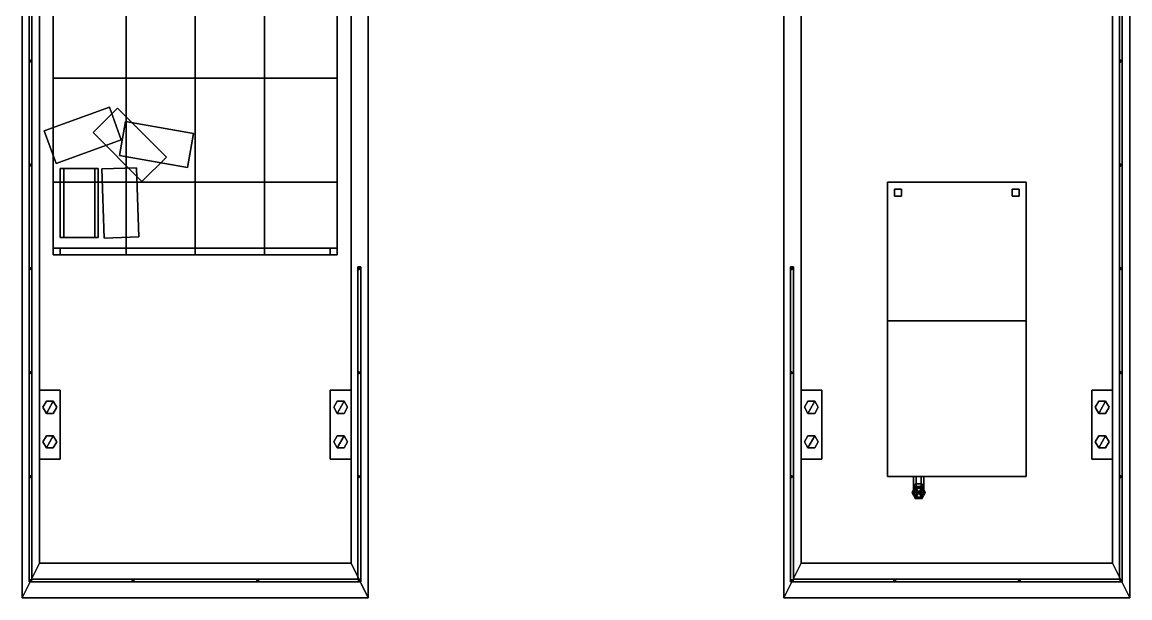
# Model space of a CAD drawing. Header units: millimetres. Extents: x -8 to 8, y -10 to 20.5.
# Drawn here: x -8 to 8, y -10 to -1.69 of the extents above; entities that cross this region are included whole.
import ezdxf

# ---------------------------------------------------------------- set-up
doc = ezdxf.new("R2010")
doc.units = ezdxf.units.MM
doc.layers.add('barge2', color=7, linetype='Continuous')

msp = doc.modelspace()

# ---------------------------------------------------------------- linework, layer by layer
for points in [[(3, 9.75), (3, -10), (3, -10, 1), (3, 10, 1)], [(3, 10, 1), (3, -10, 1), (8, -10, 1), (8, 10, 1)], [(8, -10, 1), (8, -10), (8, 9.75), (8, 10, 1)], [(7.85, 9.73, 2), (7.85, -9.73, 2), (7.89, -9.77, 2), (7.89, 9.77, 2)], [(7.89, 9.77, 2), (7.89, -9.77, 2), (7.85, -9.73, 2), (7.85, 9.73, 2)], [(3.25, 9, -1), (3.25, -9.5, -1), (3, -10), (3, 9.75)], [(8, -10), (7.75, -9.5, -1), (7.75, 9, -1), (8, 9.75)], [(7.75, 9, -1), (7.75, -9.5, -1), (3.25, -9.5, -1), (3.25, 9, -1)], [(7.86, -2.233, 1), (7.86, -2.267, 1), (7.86, -2.267, 2), (7.86, -2.233, 2)], [(7.89, -2.25, 1), (7.86, -2.233, 1), (7.86, -2.233, 2), (7.89, -2.25, 2)], [(7.86, -2.267, 1), (7.89, -2.25, 1), (7.89, -2.25, 2), (7.86, -2.267, 2)], [(7.89, -3.75, 1), (7.86, -3.733, 1), (7.86, -3.733, 2), (7.89, -3.75, 2)], [(7.86, -3.733, 1), (7.86, -3.767, 1), (7.86, -3.767, 2), (7.86, -3.733, 2)], [(7.86, -3.767, 1), (7.89, -3.75, 1), (7.89, -3.75, 2), (7.86, -3.767, 2)], [(4.5, -4, 3.25), (4.5, -6, 3.25), (6.5, -6, 3.25), (6.5, -4, 3.25)], [(6.5, -4, 3.25), (6.5, -6, 3.25), (4.5, -6, 3.25), (4.5, -4, 3.25)], [(4.6, -4.1, 1), (4.6, -4.2, 1), (4.6, -4.2, 3.25), (4.6, -4.1, 3.25)], [(4.7, -4.1, 3.25), (4.7, -4.1, 1), (4.6, -4.1, 1), (4.6, -4.1, 3.25)], [(4.7, -4.2, 3.25), (4.7, -4.2, 1), (4.7, -4.1, 1), (4.7, -4.1, 3.25)], [(6.4, -4.1, 3.25), (6.4, -4.1, 1), (6.3, -4.1, 1), (6.3, -4.1, 3.25)], [(6.3, -4.1, 1), (6.3, -4.2, 1), (6.3, -4.2, 3.25), (6.3, -4.1, 3.25)], [(6.4, -4.2, 3.25), (6.4, -4.2, 1), (6.4, -4.1, 1), (6.4, -4.1, 3.25)], [(4.6, -4.2, 3.25), (4.6, -4.2, 1), (4.7, -4.2, 1), (4.7, -4.2, 3.25)], [(6.3, -4.2, 3.25), (6.3, -4.2, 1), (6.4, -4.2, 1), (6.4, -4.2, 3.25)], [(3.1, -5.22, 2), (3.1, -9.77, 2), (3.14, -9.73, 2), (3.14, -5.22, 2)], [(3.14, -5.22, 2), (3.14, -9.73, 2), (3.1, -9.77, 2), (3.1, -5.22, 2)], [(3.14, -5.25, 1), (3.11, -5.233, 1), (3.11, -5.233, 2), (3.14, -5.25, 2)], [(3.11, -5.233, 1), (3.11, -5.267, 1), (3.11, -5.267, 2), (3.11, -5.233, 2)], [(3.11, -5.267, 1), (3.14, -5.25, 1), (3.14, -5.25, 2), (3.11, -5.267, 2)], [(7.86, -5.233, 1), (7.86, -5.267, 1), (7.86, -5.267, 2), (7.86, -5.233, 2)], [(7.89, -5.25, 1), (7.86, -5.233, 1), (7.86, -5.233, 2), (7.89, -5.25, 2)], [(7.86, -5.267, 1), (7.89, -5.25, 1), (7.89, -5.25, 2), (7.86, -5.267, 2)], [(4.5, -6, 1), (4.5, -8.25, 1), (4.5, -8.25, 3), (4.5, -6, 3.25)], [(4.5, -6, 3.25), (4.5, -8.25, 3), (6.5, -8.25, 3), (6.5, -6, 3.25)], [(6.5, -6, 3.25), (6.5, -6, 1), (4.5, -6, 1), (4.5, -6, 3.25)], [(6.5, -8.25, 3), (6.5, -8.25, 1), (6.5, -6, 1), (6.5, -6, 3.25)], [(3.11, -6.733, 1), (3.11, -6.767, 1), (3.11, -6.767, 2), (3.11, -6.733, 2)], [(3.14, -6.75, 1), (3.11, -6.733, 1), (3.11, -6.733, 2), (3.14, -6.75, 2)], [(3.11, -6.767, 1), (3.14, -6.75, 1), (3.14, -6.75, 2), (3.11, -6.767, 2)], [(7.89, -6.75, 1), (7.86, -6.733, 1), (7.86, -6.733, 2), (7.89, -6.75, 2)], [(7.86, -6.733, 1), (7.86, -6.767, 1), (7.86, -6.767, 2), (7.86, -6.733, 2)], [(7.86, -6.767, 1), (7.89, -6.75, 1), (7.89, -6.75, 2), (7.86, -6.767, 2)], [(3.55, -7, 1.1), (3.55, -7, 1), (3.25, -7, 1), (3.25, -7, 1.1)], [(3.25, -7, 1), (3.25, -8, 1), (3.25, -8, 1.1), (3.25, -7, 1.1)], [(3.25, -7, 1.1), (3.25, -8, 1.1), (3.55, -8, 1.1), (3.55, -7, 1.1)], [(3.55, -8, 1.1), (3.55, -8, 1), (3.55, -7, 1), (3.55, -7, 1.1)], [(7.45, -7, 1), (7.45, -8, 1), (7.45, -8, 1.1), (7.45, -7, 1.1)], [(7.75, -7, 1.1), (7.75, -7, 1), (7.45, -7, 1), (7.45, -7, 1.1)], [(7.45, -7, 1.1), (7.45, -8, 1.1), (7.75, -8, 1.1), (7.75, -7, 1.1)], [(7.75, -8, 1.1), (7.75, -8, 1), (7.75, -7, 1), (7.75, -7, 1.1)], [(3.35, -7.163, 1.1), (3.3, -7.25, 1.1), (3.3, -7.25, 1.4), (3.35, -7.163, 1.4)], [(3.35, -7.163, 1.4), (3.3, -7.25, 1.4), (3.35, -7.337, 1.4), (3.45, -7.163, 1.4)], [(3.45, -7.163, 1.1), (3.35, -7.163, 1.1), (3.35, -7.163, 1.4), (3.45, -7.163, 1.4)], [(3.45, -7.163, 1.4), (3.35, -7.337, 1.4), (3.45, -7.337, 1.4), (3.5, -7.25, 1.4)], [(3.5, -7.25, 1.1), (3.45, -7.163, 1.1), (3.45, -7.163, 1.4), (3.5, -7.25, 1.4)], [(7.55, -7.163, 1.1), (7.5, -7.25, 1.1), (7.5, -7.25, 1.4), (7.55, -7.163, 1.4)], [(7.55, -7.163, 1.4), (7.5, -7.25, 1.4), (7.55, -7.337, 1.4), (7.65, -7.163, 1.4)], [(7.65, -7.163, 1.1), (7.55, -7.163, 1.1), (7.55, -7.163, 1.4), (7.65, -7.163, 1.4)], [(7.65, -7.163, 1.4), (7.55, -7.337, 1.4), (7.65, -7.337, 1.4), (7.7, -7.25, 1.4)], [(7.7, -7.25, 1.1), (7.65, -7.163, 1.1), (7.65, -7.163, 1.4), (7.7, -7.25, 1.4)], [(3.3, -7.25, 1.1), (3.35, -7.337, 1.1), (3.35, -7.337, 1.4), (3.3, -7.25, 1.4)], [(3.35, -7.337, 1.1), (3.45, -7.337, 1.1), (3.45, -7.337, 1.4), (3.35, -7.337, 1.4)], [(3.45, -7.337, 1.1), (3.5, -7.25, 1.1), (3.5, -7.25, 1.4), (3.45, -7.337, 1.4)], [(7.5, -7.25, 1.1), (7.55, -7.337, 1.1), (7.55, -7.337, 1.4), (7.5, -7.25, 1.4)], [(7.55, -7.337, 1.1), (7.65, -7.337, 1.1), (7.65, -7.337, 1.4), (7.55, -7.337, 1.4)], [(7.65, -7.337, 1.1), (7.7, -7.25, 1.1), (7.7, -7.25, 1.4), (7.65, -7.337, 1.4)], [(3.35, -7.663, 1.1), (3.3, -7.75, 1.1), (3.3, -7.75, 1.4), (3.35, -7.663, 1.4)], [(3.35, -7.663, 1.4), (3.3, -7.75, 1.4), (3.35, -7.837, 1.4), (3.45, -7.663, 1.4)], [(3.45, -7.663, 1.1), (3.35, -7.663, 1.1), (3.35, -7.663, 1.4), (3.45, -7.663, 1.4)], [(3.45, -7.663, 1.4), (3.35, -7.837, 1.4), (3.45, -7.837, 1.4), (3.5, -7.75, 1.4)], [(3.5, -7.75, 1.1), (3.45, -7.663, 1.1), (3.45, -7.663, 1.4), (3.5, -7.75, 1.4)], [(7.55, -7.663, 1.1), (7.5, -7.75, 1.1), (7.5, -7.75, 1.4), (7.55, -7.663, 1.4)], [(7.55, -7.663, 1.4), (7.5, -7.75, 1.4), (7.55, -7.837, 1.4), (7.65, -7.663, 1.4)], [(7.65, -7.663, 1.1), (7.55, -7.663, 1.1), (7.55, -7.663, 1.4), (7.65, -7.663, 1.4)], [(7.65, -7.663, 1.4), (7.55, -7.837, 1.4), (7.65, -7.837, 1.4), (7.7, -7.75, 1.4)], [(7.7, -7.75, 1.1), (7.65, -7.663, 1.1), (7.65, -7.663, 1.4), (7.7, -7.75, 1.4)], [(3.3, -7.75, 1.1), (3.35, -7.837, 1.1), (3.35, -7.837, 1.4), (3.3, -7.75, 1.4)], [(3.35, -7.837, 1.1), (3.45, -7.837, 1.1), (3.45, -7.837, 1.4), (3.35, -7.837, 1.4)], [(3.45, -7.837, 1.1), (3.5, -7.75, 1.1), (3.5, -7.75, 1.4), (3.45, -7.837, 1.4)], [(7.5, -7.75, 1.1), (7.55, -7.837, 1.1), (7.55, -7.837, 1.4), (7.5, -7.75, 1.4)], [(7.55, -7.837, 1.1), (7.65, -7.837, 1.1), (7.65, -7.837, 1.4), (7.55, -7.837, 1.4)], [(7.65, -7.837, 1.1), (7.7, -7.75, 1.1), (7.7, -7.75, 1.4), (7.65, -7.837, 1.4)], [(3.25, -8, 1.1), (3.25, -8, 1), (3.55, -8, 1), (3.55, -8, 1.1)], [(7.45, -8, 1.1), (7.45, -8, 1), (7.75, -8, 1), (7.75, -8, 1.1)], [(3.11, -8.233, 1), (3.11, -8.267, 1), (3.11, -8.267, 2), (3.11, -8.233, 2)], [(3.14, -8.25, 1), (3.11, -8.233, 1), (3.11, -8.233, 2), (3.14, -8.25, 2)], [(3.11, -8.267, 1), (3.14, -8.25, 1), (3.14, -8.25, 2), (3.11, -8.267, 2)], [(4.5, -8.25, 3), (4.5, -8.25, 1), (6.5, -8.25, 1), (6.5, -8.25, 3)], [(4.913, -8.407, 2.765), (4.875, -8.38, 2.83), (4.875, -8.25, 2.83), (4.913, -8.25, 2.765)], [(4.875, -8.38, 2.83), (4.913, -8.353, 2.895), (4.913, -8.25, 2.895), (4.875, -8.25, 2.83)], [(4.987, -8.407, 2.765), (4.913, -8.407, 2.765), (4.913, -8.25, 2.765), (4.987, -8.25, 2.765)], [(4.913, -8.353, 2.895), (4.987, -8.353, 2.895), (4.987, -8.25, 2.895), (4.913, -8.25, 2.895)], [(5.025, -8.38, 2.83), (4.987, -8.407, 2.765), (4.987, -8.25, 2.765), (5.025, -8.25, 2.83)], [(4.987, -8.353, 2.895), (5.025, -8.38, 2.83), (5.025, -8.25, 2.83), (4.987, -8.25, 2.895)], [(7.89, -8.25, 1), (7.86, -8.233, 1), (7.86, -8.233, 2), (7.89, -8.25, 2)], [(7.86, -8.233, 1), (7.86, -8.267, 1), (7.86, -8.267, 2), (7.86, -8.233, 2)], [(7.86, -8.267, 1), (7.89, -8.25, 1), (7.89, -8.25, 2), (7.86, -8.267, 2)], [(4.9, -8.393, 3.57), (4.85, -8.48, 3.57), (4.95, -8.48, 3.72)], [(4.85, -8.48, 3.57), (4.9, -8.567, 3.57), (4.95, -8.48, 3.72)], [(4.875, -8.48, 2.93), (4.913, -8.415, 2.957), (4.913, -8.353, 2.895), (4.875, -8.38, 2.83)], [(4.913, -8.545, 2.903), (4.875, -8.48, 2.93), (4.875, -8.38, 2.83), (4.913, -8.407, 2.765)], [(4.913, -8.415, 2.957), (4.875, -8.48, 2.93), (4.875, -8.48, 3.52), (4.913, -8.415, 3.52)], [(4.875, -8.48, 2.93), (4.913, -8.545, 2.903), (4.913, -8.545, 3.52), (4.875, -8.48, 3.52)], [(5, -8.393, 3.57), (4.9, -8.393, 3.57), (4.95, -8.48, 3.72)], [(4.9, -8.567, 3.57), (5, -8.567, 3.57), (4.95, -8.48, 3.72)], [(4.913, -8.415, 2.957), (4.987, -8.415, 2.957), (4.987, -8.353, 2.895), (4.913, -8.353, 2.895)], [(4.987, -8.545, 2.903), (4.913, -8.545, 2.903), (4.913, -8.407, 2.765), (4.987, -8.407, 2.765)], [(4.987, -8.415, 2.957), (4.913, -8.415, 2.957), (4.913, -8.415, 3.52), (4.987, -8.415, 3.52)], [(5.05, -8.48, 3.57), (5, -8.393, 3.57), (4.95, -8.48, 3.72)], [(5, -8.567, 3.57), (5.05, -8.48, 3.57), (4.95, -8.48, 3.72)], [(4.987, -8.415, 2.957), (5.025, -8.48, 2.93), (5.025, -8.38, 2.83), (4.987, -8.353, 2.895)], [(5.025, -8.48, 2.93), (4.987, -8.545, 2.903), (4.987, -8.407, 2.765), (5.025, -8.38, 2.83)], [(5.025, -8.48, 2.93), (4.987, -8.415, 2.957), (4.987, -8.415, 3.52), (5.025, -8.48, 3.52)], [(4.987, -8.545, 2.903), (5.025, -8.48, 2.93), (5.025, -8.48, 3.52), (4.987, -8.545, 3.52)], [(4.913, -8.545, 2.903), (4.987, -8.545, 2.903), (4.987, -8.545, 3.52), (4.913, -8.545, 3.52)], [(3, -10), (3.25, -9.5, -1), (7.75, -9.5, -1), (8, -10)], [(7.85, -9.73, 2), (3.14, -9.73, 2), (3.1, -9.77, 2), (7.89, -9.77, 2)], [(7.89, -9.77, 2), (3.1, -9.77, 2), (3.14, -9.73, 2), (7.85, -9.73, 2)], [(3.11, -9.733, 1), (3.11, -9.767, 1), (3.11, -9.767, 2), (3.11, -9.733, 2)], [(3.14, -9.75, 1), (3.11, -9.733, 1), (3.11, -9.733, 2), (3.14, -9.75, 2)], [(3.11, -9.767, 1), (3.14, -9.75, 1), (3.14, -9.75, 2), (3.11, -9.767, 2)], [(4.59, -9.733, 1), (4.59, -9.767, 1), (4.59, -9.767, 2), (4.59, -9.733, 2)], [(4.62, -9.75, 1), (4.59, -9.733, 1), (4.59, -9.733, 2), (4.62, -9.75, 2)], [(4.59, -9.767, 1), (4.62, -9.75, 1), (4.62, -9.75, 2), (4.59, -9.767, 2)], [(6.42, -9.75, 1), (6.39, -9.733, 1), (6.39, -9.733, 2), (6.42, -9.75, 2)], [(6.39, -9.733, 1), (6.39, -9.767, 1), (6.39, -9.767, 2), (6.39, -9.733, 2)], [(6.39, -9.767, 1), (6.42, -9.75, 1), (6.42, -9.75, 2), (6.39, -9.767, 2)], [(7.89, -9.75, 1), (7.86, -9.733, 1), (7.86, -9.733, 2), (7.89, -9.75, 2)], [(7.86, -9.733, 1), (7.86, -9.767, 1), (7.86, -9.767, 2), (7.86, -9.733, 2)], [(7.86, -9.767, 1), (7.89, -9.75, 1), (7.89, -9.75, 2), (7.86, -9.767, 2)], [(3, -10, 1), (3, -10), (8, -10), (8, -10, 1)]]:
    msp.add_3dface(points)
at = {"layer": 'barge2'}
for points in [[(-8, 9.75), (-8, -10), (-8, -10, 1), (-8, 10, 1)], [(-8, 10, 1), (-8, -10, 1), (-3, -10, 1), (-3, 10, 1)], [(-3, -10, 1), (-3, -10), (-3, 9.75), (-3, 10, 1)], [(-7.9, 9.77, 2), (-7.9, -9.77, 2), (-7.86, -9.73, 2), (-7.86, 9.73, 2)], [(-7.86, 9.73, 2), (-7.86, -9.73, 2), (-7.9, -9.77, 2), (-7.9, 9.77, 2)], [(-7.75, 9, -1), (-7.75, -9.5, -1), (-8, -10), (-8, 9.75)], [(-3, -10), (-3.25, -9.5, -1), (-3.25, 9, -1), (-3, 9.75)], [(-3.25, 9, -1), (-3.25, -9.5, -1), (-7.75, -9.5, -1), (-7.75, 9, -1)], [(-7.55, -1, 3.15), (-7.55, -2.5, 3.07), (-6.5, -2.5, 3), (-6.5, -1, 3.08)], [(-6.5, -1, 3.08), (-6.5, -2.5, 3), (-7.55, -2.5, 3.07), (-7.55, -1, 3.15)], [(-6.5, -1, 3.08), (-6.5, -2.5, 3), (-5.5, -2.5, 2.97), (-5.5, -1, 3.05)], [(-5.5, -1, 3.05), (-5.5, -2.5, 2.97), (-6.5, -2.5, 3), (-6.5, -1, 3.08)], [(-5.5, -1, 3.05), (-5.5, -2.5, 2.97), (-4.5, -2.5, 3), (-4.5, -1, 3.08)], [(-4.5, -1, 3.08), (-4.5, -2.5, 3), (-5.5, -2.5, 2.97), (-5.5, -1, 3.05)], [(-4.5, -1, 3.08), (-4.5, -2.5, 3), (-3.45, -2.5, 3.07), (-3.45, -1, 3.15)], [(-3.45, -1, 3.15), (-3.45, -2.5, 3.07), (-4.5, -2.5, 3), (-4.5, -1, 3.08)], [(-7.86, -2.25, 1), (-7.89, -2.233, 1), (-7.89, -2.233, 2), (-7.86, -2.25, 2)], [(-7.89, -2.233, 1), (-7.89, -2.267, 1), (-7.89, -2.267, 2), (-7.89, -2.233, 2)], [(-7.89, -2.267, 1), (-7.86, -2.25, 1), (-7.86, -2.25, 2), (-7.89, -2.267, 2)], [(-6.5, -4, 3.08), (-6.5, -2.5, 3), (-7.55, -2.5, 3.07), (-7.55, -4, 3.15)], [(-7.55, -4, 3.15), (-7.55, -2.5, 3.07), (-6.5, -2.5, 3), (-6.5, -4, 3.08)], [(-6.5, -4, 3.08), (-6.5, -2.5, 3), (-5.5, -2.5, 2.97), (-5.5, -4, 3.05)], [(-5.5, -4, 3.05), (-5.5, -2.5, 2.97), (-6.5, -2.5, 3), (-6.5, -4, 3.08)], [(-5.5, -4, 3.05), (-5.5, -2.5, 2.97), (-4.5, -2.5, 3), (-4.5, -4, 3.08)], [(-4.5, -4, 3.08), (-4.5, -2.5, 3), (-5.5, -2.5, 2.97), (-5.5, -4, 3.05)], [(-3.45, -4, 3.15), (-3.45, -2.5, 3.07), (-4.5, -2.5, 3), (-4.5, -4, 3.08)], [(-4.5, -4, 3.08), (-4.5, -2.5, 3), (-3.45, -2.5, 3.07), (-3.45, -4, 3.15)], [(-6.74, -2.918, 1.5), (-7.68, -3.26, 1.5), (-7.509, -3.73, 1.5), (-6.569, -3.388, 1.5)], [(-6.74, -2.918, 1), (-7.68, -3.26, 1), (-7.68, -3.26, 1.5), (-6.74, -2.918, 1.5)], [(-6.622, -2.931, 1.75), (-6.622, -2.931, 1.5), (-6.976, -3.284, 1.5), (-6.976, -3.284, 1.75)], [(-6.622, -2.931, 1.5), (-5.915, -3.638, 1.5), (-6.269, -3.992, 1.5), (-6.976, -3.284, 1.5)], [(-6.976, -3.284, 1.75), (-6.269, -3.992, 1.75), (-5.915, -3.638, 1.75), (-6.622, -2.931, 1.75)], [(-6.569, -3.388, 1.5), (-6.569, -3.388, 1), (-6.74, -2.918, 1), (-6.74, -2.918, 1.5)], [(-5.915, -3.638, 1.75), (-5.915, -3.638, 1.5), (-6.622, -2.931, 1.5), (-6.622, -2.931, 1.75)], [(-5.523, -3.297, 1.5), (-6.508, -3.123, 1.5), (-6.594, -3.616, 1.5), (-5.61, -3.789, 1.5)], [(-6.508, -3.123, 1.5), (-6.508, -3.123, 1), (-6.594, -3.616, 1), (-6.594, -3.616, 1.5)], [(-5.523, -3.297, 1), (-6.508, -3.123, 1), (-6.508, -3.123, 1.5), (-5.523, -3.297, 1.5)], [(-7.68, -3.26, 1.5), (-7.68, -3.26, 1), (-7.509, -3.73, 1), (-7.509, -3.73, 1.5)], [(-6.976, -3.284, 1.5), (-6.269, -3.992, 1.5), (-6.269, -3.992, 1.75), (-6.976, -3.284, 1.75)], [(-5.61, -3.789, 1.5), (-5.61, -3.789, 1), (-5.523, -3.297, 1), (-5.523, -3.297, 1.5)], [(-7.509, -3.73, 1.5), (-7.509, -3.73, 1), (-6.569, -3.388, 1), (-6.569, -3.388, 1.5)], [(-6.594, -3.616, 1.5), (-6.594, -3.616, 1), (-5.61, -3.789, 1), (-5.61, -3.789, 1.5)], [(-6.269, -3.992, 1.75), (-6.269, -3.992, 1.5), (-5.915, -3.638, 1.5), (-5.915, -3.638, 1.75)], [(-7.89, -3.733, 1), (-7.89, -3.767, 1), (-7.89, -3.767, 2), (-7.89, -3.733, 2)], [(-7.86, -3.75, 1), (-7.89, -3.733, 1), (-7.89, -3.733, 2), (-7.86, -3.75, 2)], [(-7.89, -3.767, 1), (-7.86, -3.75, 1), (-7.86, -3.75, 2), (-7.89, -3.767, 2)], [(-6.95, -3.8, 1.5), (-6.95, -4.8, 1.5), (-7.45, -4.8, 1.5), (-7.45, -3.8, 1.5)], [(-7.45, -3.8, 1.75), (-7.45, -4.8, 1.75), (-6.95, -4.8, 1.75), (-6.95, -3.8, 1.75)], [(-6.95, -3.8, 1.75), (-6.95, -3.8, 1.5), (-7.45, -3.8, 1.5), (-7.45, -3.8, 1.75)], [(-7.45, -3.8, 1.5), (-7.45, -4.8, 1.5), (-7.45, -4.8, 1.75), (-7.45, -3.8, 1.75)], [(-7.4, -3.8, 1), (-7.4, -4.8, 1), (-7.4, -4.8, 1.5), (-7.4, -3.8, 1.5)], [(-7.4, -3.8, 1.5), (-7.4, -4.8, 1.5), (-6.9, -4.8, 1.5), (-6.9, -3.8, 1.5)], [(-6.9, -3.8, 1.5), (-6.9, -3.8, 1), (-7.4, -3.8, 1), (-7.4, -3.8, 1.5)], [(-6.95, -4.8, 1.75), (-6.95, -4.8, 1.5), (-6.95, -3.8, 1.5), (-6.95, -3.8, 1.75)], [(-6.9, -4.8, 1.5), (-6.9, -4.8, 1), (-6.9, -3.8, 1), (-6.9, -3.8, 1.5)], [(-6.848, -3.809, 1.5), (-6.813, -4.808, 1.5), (-6.314, -4.791, 1.5), (-6.349, -3.792, 1.5)], [(-6.349, -3.792, 1.5), (-6.349, -3.792, 1), (-6.848, -3.809, 1), (-6.848, -3.809, 1.5)], [(-6.848, -3.809, 1), (-6.813, -4.808, 1), (-6.813, -4.808, 1.5), (-6.848, -3.809, 1.5)], [(-6.314, -4.791, 1.5), (-6.314, -4.791, 1), (-6.349, -3.792, 1), (-6.349, -3.792, 1.5)], [(-7.55, -4.95, 3.25), (-7.55, -4, 3.15), (-6.5, -4, 3.08), (-6.5, -4.95, 3.18)], [(-6.5, -4.95, 3.18), (-6.5, -4, 3.08), (-7.55, -4, 3.15), (-7.55, -4.95, 3.25)], [(-5.5, -4.95, 3.15), (-5.5, -4, 3.05), (-6.5, -4, 3.08), (-6.5, -4.95, 3.18)], [(-6.5, -4.95, 3.18), (-6.5, -4, 3.08), (-5.5, -4, 3.05), (-5.5, -4.95, 3.15)], [(-4.5, -4.95, 3.18), (-4.5, -4, 3.08), (-5.5, -4, 3.05), (-5.5, -4.95, 3.15)], [(-5.5, -4.95, 3.15), (-5.5, -4, 3.05), (-4.5, -4, 3.08), (-4.5, -4.95, 3.18)], [(-4.5, -4.95, 3.18), (-4.5, -4, 3.08), (-3.45, -4, 3.15), (-3.45, -4.95, 3.25)], [(-3.45, -4.95, 3.25), (-3.45, -4, 3.15), (-4.5, -4, 3.08), (-4.5, -4.95, 3.18)], [(-7.45, -4.8, 1.75), (-7.45, -4.8, 1.5), (-6.95, -4.8, 1.5), (-6.95, -4.8, 1.75)], [(-7.4, -4.8, 1.5), (-7.4, -4.8, 1), (-6.9, -4.8, 1), (-6.9, -4.8, 1.5)], [(-6.813, -4.808, 1.5), (-6.813, -4.808, 1), (-6.314, -4.791, 1), (-6.314, -4.791, 1.5)], [(-7.55, -4.95, 1), (-7.55, -5.05, 1), (-7.55, -5.05, 3.25), (-7.55, -4.95, 3.25)], [(-7.45, -4.95, 3.25), (-7.45, -4.95, 1), (-7.55, -4.95, 1), (-7.55, -4.95, 3.25)], [(-7.45, -5.05, 3.25), (-7.45, -4.95, 3.25), (-7.55, -4.95, 3.25), (-7.55, -5.05, 3.25)], [(-7.45, -5.05, 3.25), (-7.45, -5.05, 1), (-7.45, -4.95, 1), (-7.45, -4.95, 3.25)], [(-6.5, -4.95, 3.18), (-6.5, -5.05, 3.18), (-7.45, -5.05, 3.243), (-7.45, -4.95, 3.243)], [(-7.45, -4.95, 3.243), (-7.45, -5.05, 3.243), (-6.5, -5.05, 3.18), (-6.5, -4.95, 3.18)], [(-6.5, -4.95, 3.18), (-6.5, -5.05, 3.18), (-5.5, -5.05, 3.15), (-5.5, -4.95, 3.15)], [(-5.5, -4.95, 3.15), (-5.5, -5.05, 3.15), (-6.5, -5.05, 3.18), (-6.5, -4.95, 3.18)], [(-5.5, -4.95, 3.15), (-5.5, -5.05, 3.15), (-4.5, -5.05, 3.18), (-4.5, -4.95, 3.18)], [(-4.5, -4.95, 3.18), (-4.5, -5.05, 3.18), (-5.5, -5.05, 3.15), (-5.5, -4.95, 3.15)], [(-3.55, -4.95, 3.243), (-3.55, -5.05, 3.243), (-4.5, -5.05, 3.18), (-4.5, -4.95, 3.18)], [(-4.5, -4.95, 3.18), (-4.5, -5.05, 3.18), (-3.55, -5.05, 3.243), (-3.55, -4.95, 3.243)], [(-3.55, -4.95, 1), (-3.55, -5.05, 1), (-3.55, -5.05, 3.25), (-3.55, -4.95, 3.25)], [(-3.45, -4.95, 3.25), (-3.45, -4.95, 1), (-3.55, -4.95, 1), (-3.55, -4.95, 3.25)], [(-3.45, -5.05, 3.25), (-3.45, -4.95, 3.25), (-3.55, -4.95, 3.25), (-3.55, -5.05, 3.25)], [(-3.45, -5.05, 3.25), (-3.45, -5.05, 1), (-3.45, -4.95, 1), (-3.45, -4.95, 3.25)], [(-7.55, -5.05, 3.25), (-7.55, -5.05, 1), (-7.45, -5.05, 1), (-7.45, -5.05, 3.25)], [(-3.55, -5.05, 3.25), (-3.55, -5.05, 1), (-3.45, -5.05, 1), (-3.45, -5.05, 3.25)], [(-7.86, -5.25, 1), (-7.89, -5.233, 1), (-7.89, -5.233, 2), (-7.86, -5.25, 2)], [(-7.89, -5.233, 1), (-7.89, -5.267, 1), (-7.89, -5.267, 2), (-7.89, -5.233, 2)], [(-7.89, -5.267, 1), (-7.86, -5.25, 1), (-7.86, -5.25, 2), (-7.89, -5.267, 2)], [(-3.15, -5.22, 2), (-3.15, -9.73, 2), (-3.11, -9.77, 2), (-3.11, -5.22, 2)], [(-3.11, -5.22, 2), (-3.11, -9.77, 2), (-3.15, -9.73, 2), (-3.15, -5.22, 2)], [(-3.14, -5.233, 1), (-3.14, -5.267, 1), (-3.14, -5.267, 2), (-3.14, -5.233, 2)], [(-3.11, -5.25, 1), (-3.14, -5.233, 1), (-3.14, -5.233, 2), (-3.11, -5.25, 2)], [(-3.14, -5.267, 1), (-3.11, -5.25, 1), (-3.11, -5.25, 2), (-3.14, -5.267, 2)], [(-7.89, -6.733, 1), (-7.89, -6.767, 1), (-7.89, -6.767, 2), (-7.89, -6.733, 2)], [(-7.86, -6.75, 1), (-7.89, -6.733, 1), (-7.89, -6.733, 2), (-7.86, -6.75, 2)], [(-7.89, -6.767, 1), (-7.86, -6.75, 1), (-7.86, -6.75, 2), (-7.89, -6.767, 2)], [(-3.11, -6.75, 1), (-3.14, -6.733, 1), (-3.14, -6.733, 2), (-3.11, -6.75, 2)], [(-3.14, -6.733, 1), (-3.14, -6.767, 1), (-3.14, -6.767, 2), (-3.14, -6.733, 2)], [(-3.14, -6.767, 1), (-3.11, -6.75, 1), (-3.11, -6.75, 2), (-3.14, -6.767, 2)], [(-7.75, -7, 1), (-7.75, -8, 1), (-7.75, -8, 1.1), (-7.75, -7, 1.1)], [(-7.45, -7, 1.1), (-7.45, -7, 1), (-7.75, -7, 1), (-7.75, -7, 1.1)], [(-7.75, -7, 1.1), (-7.75, -8, 1.1), (-7.45, -8, 1.1), (-7.45, -7, 1.1)], [(-7.45, -8, 1.1), (-7.45, -8, 1), (-7.45, -7, 1), (-7.45, -7, 1.1)], [(-3.25, -7, 1.1), (-3.25, -7, 1), (-3.55, -7, 1), (-3.55, -7, 1.1)], [(-3.55, -7, 1), (-3.55, -8, 1), (-3.55, -8, 1.1), (-3.55, -7, 1.1)], [(-3.55, -7, 1.1), (-3.55, -8, 1.1), (-3.25, -8, 1.1), (-3.25, -7, 1.1)], [(-3.25, -8, 1.1), (-3.25, -8, 1), (-3.25, -7, 1), (-3.25, -7, 1.1)], [(-7.65, -7.163, 1.1), (-7.7, -7.25, 1.1), (-7.7, -7.25, 1.4), (-7.65, -7.163, 1.4)], [(-7.65, -7.163, 1.4), (-7.7, -7.25, 1.4), (-7.65, -7.337, 1.4), (-7.55, -7.163, 1.4)], [(-7.55, -7.163, 1.1), (-7.65, -7.163, 1.1), (-7.65, -7.163, 1.4), (-7.55, -7.163, 1.4)], [(-7.55, -7.163, 1.4), (-7.65, -7.337, 1.4), (-7.55, -7.337, 1.4), (-7.5, -7.25, 1.4)], [(-7.5, -7.25, 1.1), (-7.55, -7.163, 1.1), (-7.55, -7.163, 1.4), (-7.5, -7.25, 1.4)], [(-3.45, -7.163, 1.1), (-3.5, -7.25, 1.1), (-3.5, -7.25, 1.4), (-3.45, -7.163, 1.4)], [(-3.45, -7.163, 1.4), (-3.5, -7.25, 1.4), (-3.45, -7.337, 1.4), (-3.35, -7.163, 1.4)], [(-3.35, -7.163, 1.1), (-3.45, -7.163, 1.1), (-3.45, -7.163, 1.4), (-3.35, -7.163, 1.4)], [(-3.35, -7.163, 1.4), (-3.45, -7.337, 1.4), (-3.35, -7.337, 1.4), (-3.3, -7.25, 1.4)], [(-3.3, -7.25, 1.1), (-3.35, -7.163, 1.1), (-3.35, -7.163, 1.4), (-3.3, -7.25, 1.4)], [(-7.7, -7.25, 1.1), (-7.65, -7.337, 1.1), (-7.65, -7.337, 1.4), (-7.7, -7.25, 1.4)], [(-7.65, -7.337, 1.1), (-7.55, -7.337, 1.1), (-7.55, -7.337, 1.4), (-7.65, -7.337, 1.4)], [(-7.55, -7.337, 1.1), (-7.5, -7.25, 1.1), (-7.5, -7.25, 1.4), (-7.55, -7.337, 1.4)], [(-3.5, -7.25, 1.1), (-3.45, -7.337, 1.1), (-3.45, -7.337, 1.4), (-3.5, -7.25, 1.4)], [(-3.45, -7.337, 1.1), (-3.35, -7.337, 1.1), (-3.35, -7.337, 1.4), (-3.45, -7.337, 1.4)], [(-3.35, -7.337, 1.1), (-3.3, -7.25, 1.1), (-3.3, -7.25, 1.4), (-3.35, -7.337, 1.4)], [(-7.65, -7.663, 1.1), (-7.7, -7.75, 1.1), (-7.7, -7.75, 1.4), (-7.65, -7.663, 1.4)], [(-7.65, -7.663, 1.4), (-7.7, -7.75, 1.4), (-7.65, -7.837, 1.4), (-7.55, -7.663, 1.4)], [(-7.55, -7.663, 1.1), (-7.65, -7.663, 1.1), (-7.65, -7.663, 1.4), (-7.55, -7.663, 1.4)], [(-7.55, -7.663, 1.4), (-7.65, -7.837, 1.4), (-7.55, -7.837, 1.4), (-7.5, -7.75, 1.4)], [(-7.5, -7.75, 1.1), (-7.55, -7.663, 1.1), (-7.55, -7.663, 1.4), (-7.5, -7.75, 1.4)], [(-3.45, -7.663, 1.1), (-3.5, -7.75, 1.1), (-3.5, -7.75, 1.4), (-3.45, -7.663, 1.4)], [(-3.45, -7.663, 1.4), (-3.5, -7.75, 1.4), (-3.45, -7.837, 1.4), (-3.35, -7.663, 1.4)], [(-3.35, -7.663, 1.1), (-3.45, -7.663, 1.1), (-3.45, -7.663, 1.4), (-3.35, -7.663, 1.4)], [(-3.35, -7.663, 1.4), (-3.45, -7.837, 1.4), (-3.35, -7.837, 1.4), (-3.3, -7.75, 1.4)], [(-3.3, -7.75, 1.1), (-3.35, -7.663, 1.1), (-3.35, -7.663, 1.4), (-3.3, -7.75, 1.4)], [(-7.7, -7.75, 1.1), (-7.65, -7.837, 1.1), (-7.65, -7.837, 1.4), (-7.7, -7.75, 1.4)], [(-7.65, -7.837, 1.1), (-7.55, -7.837, 1.1), (-7.55, -7.837, 1.4), (-7.65, -7.837, 1.4)], [(-7.55, -7.837, 1.1), (-7.5, -7.75, 1.1), (-7.5, -7.75, 1.4), (-7.55, -7.837, 1.4)], [(-3.5, -7.75, 1.1), (-3.45, -7.837, 1.1), (-3.45, -7.837, 1.4), (-3.5, -7.75, 1.4)], [(-3.45, -7.837, 1.1), (-3.35, -7.837, 1.1), (-3.35, -7.837, 1.4), (-3.45, -7.837, 1.4)], [(-3.35, -7.837, 1.1), (-3.3, -7.75, 1.1), (-3.3, -7.75, 1.4), (-3.35, -7.837, 1.4)], [(-7.75, -8, 1.1), (-7.75, -8, 1), (-7.45, -8, 1), (-7.45, -8, 1.1)], [(-3.55, -8, 1.1), (-3.55, -8, 1), (-3.25, -8, 1), (-3.25, -8, 1.1)], [(-7.89, -8.233, 1), (-7.89, -8.267, 1), (-7.89, -8.267, 2), (-7.89, -8.233, 2)], [(-7.86, -8.25, 1), (-7.89, -8.233, 1), (-7.89, -8.233, 2), (-7.86, -8.25, 2)], [(-7.89, -8.267, 1), (-7.86, -8.25, 1), (-7.86, -8.25, 2), (-7.89, -8.267, 2)], [(-3.11, -8.25, 1), (-3.14, -8.233, 1), (-3.14, -8.233, 2), (-3.11, -8.25, 2)], [(-3.14, -8.233, 1), (-3.14, -8.267, 1), (-3.14, -8.267, 2), (-3.14, -8.233, 2)], [(-3.14, -8.267, 1), (-3.11, -8.25, 1), (-3.11, -8.25, 2), (-3.14, -8.267, 2)], [(-8, -10), (-7.75, -9.5, -1), (-3.25, -9.5, -1), (-3, -10)], [(-3.15, -9.73, 2), (-7.86, -9.73, 2), (-7.9, -9.77, 2), (-3.11, -9.77, 2)], [(-3.11, -9.77, 2), (-7.9, -9.77, 2), (-7.86, -9.73, 2), (-3.15, -9.73, 2)], [(-7.86, -9.75, 1), (-7.89, -9.733, 1), (-7.89, -9.733, 2), (-7.86, -9.75, 2)], [(-7.89, -9.733, 1), (-7.89, -9.767, 1), (-7.89, -9.767, 2), (-7.89, -9.733, 2)], [(-7.89, -9.767, 1), (-7.86, -9.75, 1), (-7.86, -9.75, 2), (-7.89, -9.767, 2)], [(-6.41, -9.733, 1), (-6.41, -9.767, 1), (-6.41, -9.767, 2), (-6.41, -9.733, 2)], [(-6.38, -9.75, 1), (-6.41, -9.733, 1), (-6.41, -9.733, 2), (-6.38, -9.75, 2)], [(-6.41, -9.767, 1), (-6.38, -9.75, 1), (-6.38, -9.75, 2), (-6.41, -9.767, 2)], [(-4.58, -9.75, 1), (-4.61, -9.733, 1), (-4.61, -9.733, 2), (-4.58, -9.75, 2)], [(-4.61, -9.733, 1), (-4.61, -9.767, 1), (-4.61, -9.767, 2), (-4.61, -9.733, 2)], [(-4.61, -9.767, 1), (-4.58, -9.75, 1), (-4.58, -9.75, 2), (-4.61, -9.767, 2)], [(-3.14, -9.733, 1), (-3.14, -9.767, 1), (-3.14, -9.767, 2), (-3.14, -9.733, 2)], [(-3.11, -9.75, 1), (-3.14, -9.733, 1), (-3.14, -9.733, 2), (-3.11, -9.75, 2)], [(-3.14, -9.767, 1), (-3.11, -9.75, 1), (-3.11, -9.75, 2), (-3.14, -9.767, 2)], [(-8, -10, 1), (-8, -10), (-3, -10), (-3, -10, 1)]]:
    msp.add_3dface(points, dxfattribs=at)

doc.saveas('drawing.dxf')
